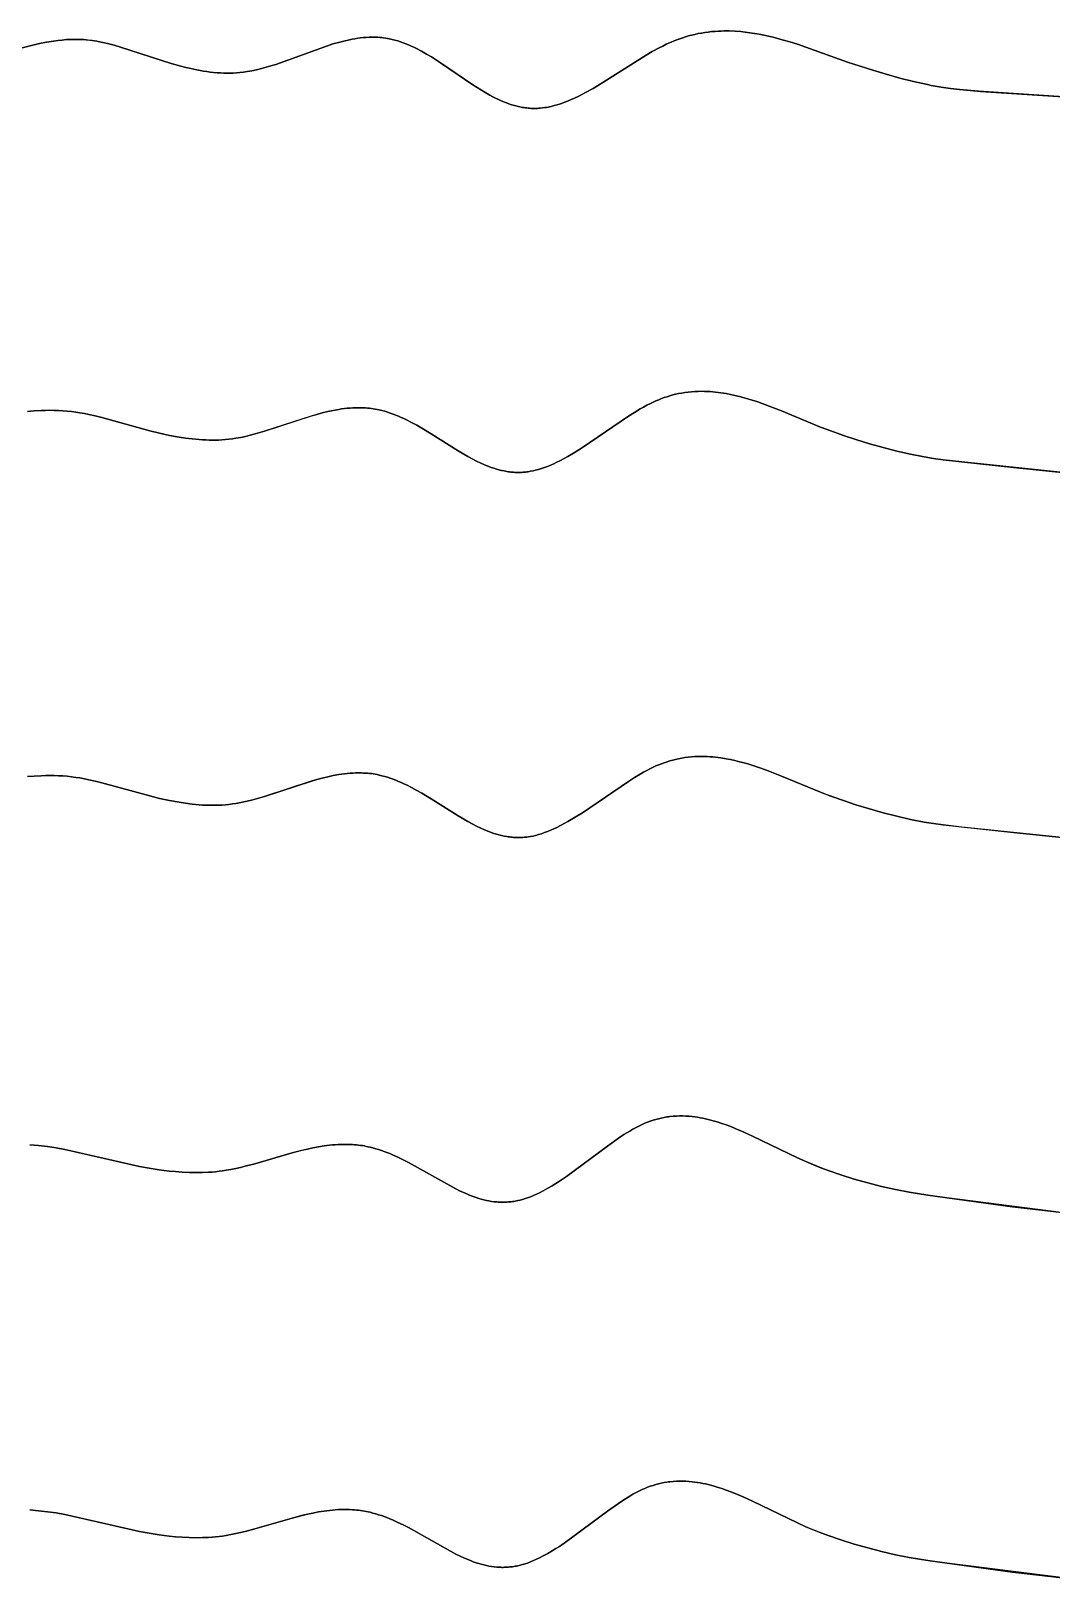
# Model space of a CAD drawing. Header units: feet. Extents: x 0 to 1.5, y 93.18 to 96.08.
# Drawn here: x 0.375 to 0.5625, y 95.392 to 95.6765 of the extents above; entities that cross this region are included whole.
import ezdxf

# ---------------------------------------------------------------- set-up
doc = ezdxf.new("R2010")
doc.units = ezdxf.units.FT
doc.header["$MEASUREMENT"] = 0
doc.layers.add('Default', color=7, linetype='Continuous', true_color=0x000000)

msp = doc.modelspace()

# ---------------------------------------------------------------- linework, layer by layer
at = {"layer": 'Default'}
for points in [[(0.36732, 95.6719), (0.37534, 95.67391), (0.3766, 95.67419), (0.37788, 95.67444), (0.37916, 95.67466), (0.37995, 95.67477), (0.38075, 95.67485), (0.38155, 95.67492), (0.38234, 95.67496), (0.38314, 95.67497), (0.38393, 95.67496), (0.38433, 95.67494), (0.38473, 95.67492), (0.38513, 95.67489), (0.38584, 95.67481), (0.38626, 95.67476), (0.38708, 95.67463), (0.3879, 95.67447), (0.3885, 95.67434), (0.38909, 95.6742), (0.39028, 95.6739), (0.39145, 95.67356), (0.40079, 95.67055), (0.40257, 95.67005), (0.40347, 95.66982), (0.40437, 95.66961), (0.40551, 95.66937), (0.40674, 95.66915), (0.40735, 95.66906), (0.40797, 95.66897), (0.40858, 95.6689), (0.4092, 95.66885), (0.40982, 95.6688), (0.41044, 95.66878), (0.41088, 95.66877), (0.41152, 95.66876), (0.41215, 95.66878), (0.41279, 95.66881), (0.41342, 95.66887), (0.41407, 95.66894), (0.41472, 95.66904), (0.41516, 95.66911), (0.4156, 95.6692), (0.41648, 95.66938), (0.41736, 95.6696), (0.41824, 95.66984), (0.41911, 95.6701), (0.41998, 95.67038), (0.42952, 95.67381), (0.43051, 95.67412), (0.43151, 95.67441), (0.43251, 95.67467), (0.43353, 95.6749), (0.43404, 95.675), (0.43455, 95.67509), (0.43506, 95.67517), (0.43558, 95.67524), (0.43609, 95.67529), (0.43661, 95.67533), (0.43715, 95.67536), (0.4377, 95.67538), (0.43807, 95.67537), (0.43842, 95.67536), (0.43877, 95.67535), (0.43913, 95.67532), (0.43948, 95.67529), (0.43983, 95.67525), (0.44018, 95.6752), (0.44052, 95.67515), (0.44087, 95.67508), (0.44113, 95.67503), (0.44138, 95.67497), (0.4419, 95.67484), (0.44241, 95.67469), (0.44291, 95.67453), (0.44342, 95.67435), (0.44391, 95.67416), (0.4444, 95.67396), (0.44489, 95.67375), (0.44537, 95.67352), (0.44584, 95.67329), (0.44678, 95.6728), (0.44771, 95.67227), (0.44862, 95.67173), (0.4503, 95.67066), (0.45624, 95.66662), (0.45779, 95.66564), (0.45858, 95.66516), (0.45937, 95.66471), (0.45991, 95.66443), (0.46036, 95.66419), (0.46081, 95.66397), (0.46128, 95.66376), (0.46174, 95.66356), (0.46221, 95.66337), (0.46269, 95.66319), (0.46317, 95.66302), (0.46365, 95.66287), (0.46414, 95.66273), (0.46464, 95.66261), (0.46489, 95.66256), (0.46513, 95.66251), (0.46538, 95.66246), (0.46563, 95.66242), (0.46589, 95.66239), (0.46614, 95.66236), (0.46639, 95.66233), (0.46664, 95.66231), (0.4669, 95.66229), (0.46715, 95.66228), (0.46741, 95.66228), (0.46766, 95.66228), (0.46789, 95.66228), (0.46812, 95.66229), (0.46834, 95.6623), (0.46857, 95.66232), (0.46902, 95.66237), (0.46947, 95.66243), (0.46976, 95.66247), (0.47005, 95.66253), (0.47033, 95.66258), (0.47062, 95.66265), (0.47118, 95.66279), (0.47174, 95.66295), (0.47212, 95.66306), (0.47249, 95.66319), (0.47292, 95.66334), (0.47334, 95.6635), (0.47419, 95.66385), (0.47489, 95.66416), (0.47558, 95.66449), (0.47628, 95.66484), (0.47696, 95.6652), (0.47832, 95.66595), (0.47964, 95.66674), (0.48809, 95.67208), (0.48918, 95.67272), (0.49046, 95.67342), (0.49112, 95.67375), (0.49177, 95.67407), (0.49217, 95.67425), (0.49269, 95.67448), (0.49321, 95.67469), (0.49374, 95.6749), (0.49427, 95.67509), (0.4948, 95.67527), (0.49534, 95.67544), (0.49588, 95.6756), (0.49643, 95.67574), (0.49704, 95.67589), (0.49765, 95.67602), (0.49827, 95.67613), (0.49888, 95.67623), (0.4995, 95.67632), (0.50012, 95.67639), (0.50075, 95.67644), (0.50137, 95.67648), (0.50189, 95.6765), (0.5024, 95.67651), (0.50291, 95.67652), (0.50342, 95.67651), (0.50445, 95.67646), (0.50547, 95.67639), (0.50625, 95.67631), (0.50711, 95.6762), (0.50798, 95.67606), (0.50884, 95.67591), (0.50969, 95.67574), (0.51055, 95.67556), (0.5114, 95.67536), (0.51309, 95.67491), (0.51449, 95.6745), (0.51588, 95.67406), (0.52509, 95.67079), (0.52973, 95.66929), (0.53222, 95.66855), (0.53472, 95.66785), (0.53724, 95.66722), (0.53978, 95.66666), (0.54048, 95.66652), (0.54228, 95.66621), (0.54399, 95.66596), (0.5457, 95.66575), (0.54955, 95.66539), (0.56758, 95.66422)], [(0.56758, 95.66422), (0.54914, 95.66543), (0.5457, 95.66575), (0.54399, 95.66596), (0.54228, 95.66621), (0.54048, 95.66652), (0.53978, 95.66666), (0.53724, 95.66722), (0.53472, 95.66785), (0.53222, 95.66855), (0.52973, 95.66929), (0.52509, 95.67079), (0.51588, 95.67406), (0.51449, 95.6745), (0.51309, 95.67491), (0.5114, 95.67536), (0.51055, 95.67556), (0.50969, 95.67574), (0.50884, 95.67591), (0.50798, 95.67606), (0.50711, 95.6762), (0.50625, 95.67631), (0.50547, 95.67639), (0.50445, 95.67646), (0.50342, 95.67651), (0.50291, 95.67652), (0.5024, 95.67651), (0.50189, 95.6765), (0.50137, 95.67648), (0.50075, 95.67644), (0.50012, 95.67639), (0.4995, 95.67632), (0.49888, 95.67623), (0.49827, 95.67613), (0.49765, 95.67602), (0.49704, 95.67589), (0.49643, 95.67574), (0.49588, 95.6756), (0.49534, 95.67544), (0.4948, 95.67527), (0.49427, 95.67509), (0.49374, 95.6749), (0.49321, 95.67469), (0.49269, 95.67448), (0.49217, 95.67425), (0.49177, 95.67407), (0.49112, 95.67375), (0.49046, 95.67342), (0.48918, 95.67272), (0.48809, 95.67208), (0.47964, 95.66674), (0.47832, 95.66595), (0.47696, 95.6652), (0.47628, 95.66484), (0.47558, 95.66449), (0.47489, 95.66416), (0.47419, 95.66385), (0.47334, 95.6635), (0.47292, 95.66334), (0.47249, 95.66319), (0.47212, 95.66306), (0.47174, 95.66295), (0.47118, 95.66279), (0.47062, 95.66265), (0.47033, 95.66258), (0.47005, 95.66253), (0.46976, 95.66247), (0.46947, 95.66243), (0.46902, 95.66237), (0.46857, 95.66232), (0.46834, 95.6623), (0.46812, 95.66229), (0.46789, 95.66228), (0.46766, 95.66228), (0.46741, 95.66228), (0.46715, 95.66228), (0.4669, 95.66229), (0.46664, 95.66231), (0.46639, 95.66233), (0.46614, 95.66236), (0.46589, 95.66239), (0.46563, 95.66242), (0.46538, 95.66246), (0.46513, 95.66251), (0.46489, 95.66256), (0.46464, 95.66261), (0.46414, 95.66273), (0.46365, 95.66287), (0.46317, 95.66302), (0.46269, 95.66319), (0.46221, 95.66337), (0.46174, 95.66356), (0.46128, 95.66376), (0.46081, 95.66397), (0.46036, 95.66419), (0.45991, 95.66443), (0.45937, 95.66471), (0.45858, 95.66516), (0.45779, 95.66564), (0.45624, 95.66662), (0.4503, 95.67066), (0.44862, 95.67173), (0.44771, 95.67227), (0.44678, 95.6728), (0.44584, 95.67329), (0.44537, 95.67352), (0.44489, 95.67375), (0.4444, 95.67396), (0.44391, 95.67416), (0.44342, 95.67435), (0.44291, 95.67453), (0.44241, 95.67469), (0.4419, 95.67484), (0.44138, 95.67497), (0.44113, 95.67503), (0.44087, 95.67508), (0.44052, 95.67515), (0.44018, 95.6752), (0.43983, 95.67525), (0.43948, 95.67529), (0.43913, 95.67532), (0.43877, 95.67535), (0.43842, 95.67536), (0.43807, 95.67537), (0.4377, 95.67538), (0.43715, 95.67536), (0.43661, 95.67533), (0.43609, 95.67529), (0.43558, 95.67524), (0.43506, 95.67517), (0.43455, 95.67509), (0.43404, 95.675), (0.43353, 95.6749), (0.43251, 95.67467), (0.43151, 95.67441), (0.43051, 95.67412), (0.42952, 95.67381), (0.41998, 95.67038), (0.41911, 95.6701), (0.41824, 95.66984), (0.41736, 95.6696), (0.41648, 95.66938), (0.4156, 95.6692), (0.41516, 95.66911), (0.41472, 95.66904), (0.41407, 95.66894), (0.41342, 95.66887), (0.41279, 95.66881), (0.41215, 95.66878), (0.41152, 95.66876), (0.41088, 95.66877), (0.41044, 95.66878), (0.40982, 95.6688), (0.4092, 95.66885), (0.40858, 95.6689), (0.40797, 95.66897), (0.40735, 95.66906), (0.40674, 95.66915), (0.40551, 95.66937), (0.40437, 95.66961), (0.40347, 95.66982), (0.40257, 95.67005), (0.40079, 95.67055), (0.39145, 95.67356), (0.39028, 95.6739), (0.38909, 95.6742), (0.3885, 95.67434), (0.3879, 95.67447), (0.38708, 95.67463), (0.38626, 95.67476), (0.38554, 95.67485), (0.38513, 95.67489), (0.38473, 95.67492), (0.38433, 95.67494), (0.38393, 95.67496), (0.38314, 95.67497), (0.38234, 95.67496), (0.38155, 95.67492), (0.38075, 95.67485), (0.37995, 95.67477), (0.37916, 95.67466), (0.37788, 95.67444), (0.3766, 95.67419), (0.37534, 95.67391), (0.36732, 95.6719)], [(0.37435, 95.60659), (0.37561, 95.60669), (0.37687, 95.60676), (0.37768, 95.60678), (0.37848, 95.60679), (0.37928, 95.60678), (0.38008, 95.60675), (0.38087, 95.6067), (0.38167, 95.60664), (0.38247, 95.60655), (0.38327, 95.60645), (0.384, 95.60633), (0.38482, 95.60618), (0.38564, 95.60601), (0.38683, 95.60575), (0.38802, 95.60545), (0.39685, 95.60302), (0.39864, 95.60259), (0.40044, 95.60219), (0.40225, 95.60186), (0.40341, 95.60168), (0.40464, 95.60153), (0.40589, 95.60141), (0.40651, 95.60137), (0.40713, 95.60134), (0.40775, 95.60132), (0.40838, 95.60131), (0.40882, 95.60131), (0.40946, 95.60133), (0.4101, 95.60136), (0.41074, 95.60141), (0.41138, 95.60147), (0.41203, 95.60156), (0.41268, 95.60166), (0.41356, 95.60182), (0.41444, 95.602), (0.41532, 95.60221), (0.41619, 95.60244), (0.41793, 95.60295), (0.42656, 95.60577), (0.42755, 95.60605), (0.42855, 95.60632), (0.42956, 95.60656), (0.43057, 95.60678), (0.43159, 95.60696), (0.4321, 95.60704), (0.43262, 95.60711), (0.43313, 95.60716), (0.43365, 95.60721), (0.43416, 95.60724), (0.43468, 95.60726), (0.43523, 95.60727), (0.43578, 95.60726), (0.43615, 95.60725), (0.43651, 95.60723), (0.43687, 95.6072), (0.43722, 95.60716), (0.43758, 95.60712), (0.43793, 95.60707), (0.43828, 95.60701), (0.43863, 95.60695), (0.43898, 95.60688), (0.4395, 95.60675), (0.44002, 95.60661), (0.44054, 95.60646), (0.44105, 95.60629), (0.44155, 95.60611), (0.44205, 95.60592), (0.44255, 95.60572), (0.44304, 95.6055), (0.44352, 95.60528), (0.44401, 95.60505), (0.44496, 95.60456), (0.44591, 95.60405), (0.44684, 95.60352), (0.44855, 95.60249), (0.45354, 95.59935), (0.45531, 95.59831), (0.4561, 95.59788), (0.45689, 95.59747), (0.45769, 95.59708), (0.45823, 95.59684), (0.45868, 95.59665), (0.45914, 95.59647), (0.45961, 95.5963), (0.46008, 95.59614), (0.46055, 95.59599), (0.46103, 95.59586), (0.46151, 95.59574), (0.46199, 95.59564), (0.46248, 95.59555), (0.46273, 95.59551), (0.46297, 95.59548), (0.46322, 95.59545), (0.46346, 95.59543), (0.46371, 95.59541), (0.46396, 95.59539), (0.4642, 95.59538), (0.46445, 95.59538), (0.4647, 95.59538), (0.46494, 95.59538), (0.46519, 95.59539), (0.46544, 95.5954), (0.46569, 95.59542), (0.46594, 95.59545), (0.46616, 95.59547), (0.46639, 95.59551), (0.46683, 95.59558), (0.46728, 95.59567), (0.46772, 95.59577), (0.46801, 95.59584), (0.46829, 95.59592), (0.46885, 95.59609), (0.46941, 95.59628), (0.46995, 95.59649), (0.47068, 95.59679), (0.47111, 95.59697), (0.47152, 95.59717), (0.47235, 95.59758), (0.47303, 95.59794), (0.47371, 95.59831), (0.47505, 95.59911), (0.47637, 95.59994), (0.48484, 95.60571), (0.48591, 95.60639), (0.48698, 95.60704), (0.48759, 95.60739), (0.48822, 95.60773), (0.48885, 95.60805), (0.48949, 95.60836), (0.48988, 95.60853), (0.49038, 95.60874), (0.49089, 95.60894), (0.4914, 95.60913), (0.49191, 95.6093), (0.49243, 95.60946), (0.49296, 95.60961), (0.49348, 95.60974), (0.49402, 95.60986), (0.49461, 95.60997), (0.49521, 95.61007), (0.49581, 95.61015), (0.49641, 95.61021), (0.49701, 95.61025), (0.49761, 95.61028), (0.49821, 95.61029), (0.49882, 95.61028), (0.49932, 95.61027), (0.49982, 95.61024), (0.50032, 95.6102), (0.50082, 95.61015), (0.50132, 95.61009), (0.50181, 95.61002), (0.5028, 95.60986), (0.50356, 95.60972), (0.5044, 95.60953), (0.50525, 95.60933), (0.50609, 95.6091), (0.50693, 95.60886), (0.50859, 95.60833), (0.51022, 95.60775), (0.51295, 95.60669), (0.52015, 95.60371), (0.52203, 95.60299), (0.52433, 95.60217), (0.52664, 95.60141), (0.52913, 95.60064), (0.53163, 95.59993), (0.53415, 95.59929), (0.53669, 95.59871), (0.5392, 95.59823), (0.54092, 95.59795), (0.54265, 95.59771), (0.55561, 95.59628), (0.57342, 95.59446)], [(0.57342, 95.59446), (0.54611, 95.5973), (0.54265, 95.59771), (0.54092, 95.59795), (0.5392, 95.59823), (0.53669, 95.59871), (0.53415, 95.59929), (0.53163, 95.59993), (0.52913, 95.60064), (0.52664, 95.60141), (0.52433, 95.60217), (0.52133, 95.60325), (0.52015, 95.60371), (0.51295, 95.60669), (0.51022, 95.60775), (0.50859, 95.60833), (0.50693, 95.60886), (0.50609, 95.6091), (0.50525, 95.60933), (0.5044, 95.60953), (0.50356, 95.60972), (0.5028, 95.60986), (0.50181, 95.61002), (0.50132, 95.61009), (0.50082, 95.61015), (0.50032, 95.6102), (0.49982, 95.61024), (0.49932, 95.61027), (0.49882, 95.61028), (0.49821, 95.61029), (0.49761, 95.61028), (0.49701, 95.61025), (0.49641, 95.61021), (0.49581, 95.61015), (0.49521, 95.61007), (0.49461, 95.60997), (0.49402, 95.60986), (0.49348, 95.60974), (0.49296, 95.60961), (0.49243, 95.60946), (0.49191, 95.6093), (0.4914, 95.60913), (0.49089, 95.60894), (0.49038, 95.60874), (0.48988, 95.60853), (0.48949, 95.60836), (0.48885, 95.60805), (0.48822, 95.60773), (0.48759, 95.60739), (0.48698, 95.60704), (0.48591, 95.60639), (0.48484, 95.60571), (0.47637, 95.59994), (0.47505, 95.59911), (0.47371, 95.59831), (0.47303, 95.59794), (0.47235, 95.59758), (0.47152, 95.59717), (0.47111, 95.59697), (0.47068, 95.59679), (0.46995, 95.59649), (0.46941, 95.59628), (0.46885, 95.59609), (0.46829, 95.59592), (0.46801, 95.59584), (0.46772, 95.59577), (0.46728, 95.59567), (0.46683, 95.59558), (0.46639, 95.59551), (0.46616, 95.59547), (0.46594, 95.59545), (0.46569, 95.59542), (0.46544, 95.5954), (0.46519, 95.59539), (0.46494, 95.59538), (0.4647, 95.59538), (0.46445, 95.59538), (0.4642, 95.59538), (0.46396, 95.59539), (0.46371, 95.59541), (0.46346, 95.59543), (0.46322, 95.59545), (0.46297, 95.59548), (0.46273, 95.59551), (0.46248, 95.59555), (0.46199, 95.59564), (0.46151, 95.59574), (0.46103, 95.59586), (0.46055, 95.59599), (0.46008, 95.59614), (0.45961, 95.5963), (0.45914, 95.59647), (0.45868, 95.59665), (0.45823, 95.59684), (0.45769, 95.59708), (0.45689, 95.59747), (0.4561, 95.59788), (0.45531, 95.59831), (0.45354, 95.59935), (0.44855, 95.60249), (0.44684, 95.60352), (0.44591, 95.60405), (0.44496, 95.60456), (0.44401, 95.60505), (0.44352, 95.60528), (0.44304, 95.6055), (0.44255, 95.60572), (0.44205, 95.60592), (0.44155, 95.60611), (0.44105, 95.60629), (0.44054, 95.60646), (0.44002, 95.60661), (0.4395, 95.60675), (0.43898, 95.60688), (0.43863, 95.60695), (0.43828, 95.60701), (0.43793, 95.60707), (0.43758, 95.60712), (0.43722, 95.60716), (0.43687, 95.6072), (0.43651, 95.60723), (0.43615, 95.60725), (0.43578, 95.60726), (0.43523, 95.60727), (0.43468, 95.60726), (0.43416, 95.60724), (0.43365, 95.60721), (0.43313, 95.60716), (0.43262, 95.60711), (0.4321, 95.60704), (0.43159, 95.60696), (0.43057, 95.60678), (0.42956, 95.60656), (0.42855, 95.60632), (0.42755, 95.60605), (0.42648, 95.60574), (0.41793, 95.60295), (0.41619, 95.60244), (0.41532, 95.60221), (0.41444, 95.602), (0.41356, 95.60182), (0.41268, 95.60166), (0.41203, 95.60156), (0.41138, 95.60147), (0.41074, 95.60141), (0.4101, 95.60136), (0.40946, 95.60133), (0.40882, 95.60131), (0.40838, 95.60131), (0.40775, 95.60132), (0.40713, 95.60134), (0.40651, 95.60137), (0.40589, 95.60141), (0.40464, 95.60153), (0.40341, 95.60168), (0.40225, 95.60186), (0.40044, 95.60219), (0.39864, 95.60259), (0.39685, 95.60302), (0.38802, 95.60545), (0.38683, 95.60575), (0.38564, 95.60601), (0.38482, 95.60618), (0.384, 95.60633), (0.38327, 95.60645), (0.38247, 95.60655), (0.38167, 95.60664), (0.38087, 95.6067), (0.38008, 95.60675), (0.37928, 95.60678), (0.37848, 95.60679), (0.37768, 95.60678), (0.37687, 95.60676), (0.37561, 95.60669), (0.37435, 95.60659)], [(0.37435, 95.53948), (0.37561, 95.53958), (0.37687, 95.53964), (0.37768, 95.53967), (0.37848, 95.53967), (0.37928, 95.53966), (0.38008, 95.53964), (0.38087, 95.53959), (0.38167, 95.53953), (0.38247, 95.53944), (0.38327, 95.53933), (0.384, 95.53922), (0.38482, 95.53907), (0.38564, 95.5389), (0.38683, 95.53863), (0.38802, 95.53834), (0.39685, 95.53591), (0.39864, 95.53547), (0.40044, 95.53508), (0.40225, 95.53475), (0.40341, 95.53457), (0.40464, 95.53441), (0.40589, 95.5343), (0.40651, 95.53425), (0.40713, 95.53422), (0.40775, 95.53421), (0.40838, 95.5342), (0.40882, 95.5342), (0.40946, 95.53422), (0.4101, 95.53425), (0.41074, 95.5343), (0.41138, 95.53436), (0.41203, 95.53444), (0.41268, 95.53454), (0.41356, 95.5347), (0.41444, 95.53489), (0.41532, 95.5351), (0.41619, 95.53533), (0.41793, 95.53583), (0.42656, 95.53866), (0.42755, 95.53894), (0.42855, 95.53921), (0.42956, 95.53945), (0.43057, 95.53967), (0.43159, 95.53985), (0.4321, 95.53993), (0.43262, 95.53999), (0.43313, 95.54005), (0.43365, 95.5401), (0.43416, 95.54013), (0.43468, 95.54015), (0.43523, 95.54016), (0.43578, 95.54015), (0.43615, 95.54013), (0.43651, 95.54011), (0.43687, 95.54009), (0.43722, 95.54005), (0.43758, 95.54001), (0.43793, 95.53996), (0.43828, 95.5399), (0.43863, 95.53984), (0.43898, 95.53976), (0.4395, 95.53964), (0.44002, 95.5395), (0.44054, 95.53935), (0.44105, 95.53918), (0.44155, 95.539), (0.44205, 95.53881), (0.44255, 95.5386), (0.44304, 95.53839), (0.44352, 95.53817), (0.44401, 95.53794), (0.44496, 95.53745), (0.44591, 95.53694), (0.44684, 95.53641), (0.44855, 95.53538), (0.45354, 95.53224), (0.45531, 95.5312), (0.4561, 95.53077), (0.45689, 95.53035), (0.45769, 95.52997), (0.45823, 95.52973), (0.45868, 95.52954), (0.45914, 95.52936), (0.45961, 95.52918), (0.46008, 95.52903), (0.46055, 95.52888), (0.46103, 95.52875), (0.46151, 95.52863), (0.46199, 95.52853), (0.46248, 95.52844), (0.46273, 95.5284), (0.46297, 95.52837), (0.46322, 95.52834), (0.46346, 95.52831), (0.46371, 95.5283), (0.46396, 95.52828), (0.4642, 95.52827), (0.46445, 95.52826), (0.4647, 95.52826), (0.46494, 95.52827), (0.46519, 95.52828), (0.46544, 95.52829), (0.46569, 95.52831), (0.46594, 95.52834), (0.46616, 95.52836), (0.46639, 95.52839), (0.46683, 95.52847), (0.46728, 95.52855), (0.46772, 95.52866), (0.46801, 95.52873), (0.46829, 95.52881), (0.46885, 95.52898), (0.46941, 95.52917), (0.46995, 95.52937), (0.47068, 95.52967), (0.47111, 95.52986), (0.47152, 95.53006), (0.47235, 95.53046), (0.47303, 95.53082), (0.47371, 95.5312), (0.47505, 95.53199), (0.47637, 95.53283), (0.48484, 95.5386), (0.48591, 95.53928), (0.48698, 95.53992), (0.48759, 95.54027), (0.48822, 95.54061), (0.48885, 95.54094), (0.48949, 95.54124), (0.48988, 95.54142), (0.49038, 95.54163), (0.49089, 95.54183), (0.4914, 95.54201), (0.49191, 95.54219), (0.49243, 95.54235), (0.49296, 95.54249), (0.49348, 95.54263), (0.49402, 95.54274), (0.49461, 95.54286), (0.49521, 95.54296), (0.49581, 95.54303), (0.49641, 95.5431), (0.49701, 95.54314), (0.49761, 95.54317), (0.49821, 95.54318), (0.49882, 95.54317), (0.49932, 95.54315), (0.49982, 95.54313), (0.50032, 95.54309), (0.50082, 95.54304), (0.50132, 95.54298), (0.50181, 95.54291), (0.5028, 95.54275), (0.50356, 95.5426), (0.5044, 95.54242), (0.50525, 95.54221), (0.50609, 95.54199), (0.50693, 95.54175), (0.50859, 95.54122), (0.51022, 95.54064), (0.51295, 95.53958), (0.52015, 95.53659), (0.52203, 95.53587), (0.52433, 95.53506), (0.52664, 95.5343), (0.52913, 95.53353), (0.53163, 95.53282), (0.53415, 95.53217), (0.53669, 95.5316), (0.5392, 95.53112), (0.54092, 95.53084), (0.54265, 95.5306), (0.55561, 95.52917), (0.57342, 95.52735)], [(0.57342, 95.52735), (0.54611, 95.53019), (0.54265, 95.5306), (0.54092, 95.53084), (0.5392, 95.53112), (0.53669, 95.5316), (0.53415, 95.53217), (0.53163, 95.53282), (0.52913, 95.53353), (0.52664, 95.5343), (0.52433, 95.53506), (0.52133, 95.53614), (0.52015, 95.53659), (0.51295, 95.53958), (0.51022, 95.54064), (0.50859, 95.54122), (0.50693, 95.54175), (0.50609, 95.54199), (0.50525, 95.54221), (0.5044, 95.54242), (0.50356, 95.5426), (0.5028, 95.54275), (0.50181, 95.54291), (0.50132, 95.54298), (0.50082, 95.54304), (0.50032, 95.54309), (0.49982, 95.54313), (0.49932, 95.54315), (0.49882, 95.54317), (0.49821, 95.54318), (0.49761, 95.54317), (0.49701, 95.54314), (0.49641, 95.5431), (0.49581, 95.54303), (0.49521, 95.54296), (0.49461, 95.54286), (0.49402, 95.54274), (0.49348, 95.54263), (0.49296, 95.54249), (0.49243, 95.54235), (0.49191, 95.54219), (0.4914, 95.54201), (0.49089, 95.54183), (0.49038, 95.54163), (0.48988, 95.54142), (0.48949, 95.54124), (0.48885, 95.54094), (0.48822, 95.54061), (0.48759, 95.54027), (0.48698, 95.53992), (0.48591, 95.53928), (0.48484, 95.5386), (0.47637, 95.53283), (0.47505, 95.53199), (0.47371, 95.5312), (0.47303, 95.53082), (0.47235, 95.53046), (0.47152, 95.53006), (0.47111, 95.52986), (0.47068, 95.52967), (0.46995, 95.52937), (0.46941, 95.52917), (0.46885, 95.52898), (0.46829, 95.52881), (0.46801, 95.52873), (0.46772, 95.52866), (0.46728, 95.52855), (0.46683, 95.52847), (0.46639, 95.52839), (0.46616, 95.52836), (0.46594, 95.52834), (0.46569, 95.52831), (0.46544, 95.52829), (0.46519, 95.52828), (0.46494, 95.52827), (0.4647, 95.52826), (0.46445, 95.52826), (0.4642, 95.52827), (0.46396, 95.52828), (0.46371, 95.5283), (0.46346, 95.52831), (0.46322, 95.52834), (0.46297, 95.52837), (0.46273, 95.5284), (0.46248, 95.52844), (0.46199, 95.52853), (0.46151, 95.52863), (0.46103, 95.52875), (0.46055, 95.52888), (0.46008, 95.52903), (0.45961, 95.52918), (0.45914, 95.52936), (0.45868, 95.52954), (0.45823, 95.52973), (0.45769, 95.52997), (0.45689, 95.53035), (0.4561, 95.53077), (0.45531, 95.5312), (0.45354, 95.53224), (0.44855, 95.53538), (0.44684, 95.53641), (0.44591, 95.53694), (0.44496, 95.53745), (0.44401, 95.53794), (0.44352, 95.53817), (0.44304, 95.53839), (0.44255, 95.5386), (0.44205, 95.53881), (0.44155, 95.539), (0.44105, 95.53918), (0.44054, 95.53935), (0.44002, 95.5395), (0.4395, 95.53964), (0.43898, 95.53976), (0.43863, 95.53984), (0.43828, 95.5399), (0.43793, 95.53996), (0.43758, 95.54001), (0.43722, 95.54005), (0.43687, 95.54009), (0.43651, 95.54011), (0.43615, 95.54013), (0.43578, 95.54015), (0.43523, 95.54016), (0.43468, 95.54015), (0.43416, 95.54013), (0.43365, 95.5401), (0.43313, 95.54005), (0.43262, 95.53999), (0.4321, 95.53993), (0.43159, 95.53985), (0.43057, 95.53967), (0.42956, 95.53945), (0.42855, 95.53921), (0.42755, 95.53894), (0.42648, 95.53863), (0.41793, 95.53583), (0.41619, 95.53533), (0.41532, 95.5351), (0.41444, 95.53489), (0.41356, 95.5347), (0.41268, 95.53454), (0.41203, 95.53444), (0.41138, 95.53436), (0.41074, 95.5343), (0.4101, 95.53425), (0.40946, 95.53422), (0.40882, 95.5342), (0.40838, 95.5342), (0.40775, 95.53421), (0.40713, 95.53422), (0.40651, 95.53425), (0.40589, 95.5343), (0.40464, 95.53441), (0.40341, 95.53457), (0.40225, 95.53475), (0.40044, 95.53508), (0.39864, 95.53547), (0.39685, 95.53591), (0.38802, 95.53834), (0.38683, 95.53863), (0.38564, 95.5389), (0.38482, 95.53907), (0.384, 95.53922), (0.38327, 95.53933), (0.38247, 95.53944), (0.38167, 95.53953), (0.38087, 95.53959), (0.38008, 95.53964), (0.37928, 95.53966), (0.37848, 95.53967), (0.37768, 95.53967), (0.37687, 95.53964), (0.37561, 95.53958), (0.37435, 95.53948)], [(0.37479, 95.4718), (0.37641, 95.47166), (0.37802, 95.47147), (0.37962, 95.47124), (0.38153, 95.4709), (0.39493, 95.46783), (0.39674, 95.4675), (0.39856, 95.46721), (0.40038, 95.46698), (0.40155, 95.46687), (0.4028, 95.46677), (0.40405, 95.46671), (0.4053, 95.46669), (0.40656, 95.4667), (0.40764, 95.46675), (0.40829, 95.46679), (0.40893, 95.46685), (0.40957, 95.46692), (0.41023, 95.46701), (0.41088, 95.46711), (0.41176, 95.46726), (0.41263, 95.46744), (0.41351, 95.46764), (0.41439, 95.46785), (0.41612, 95.46831), (0.42301, 95.47031), (0.42482, 95.47078), (0.42582, 95.47102), (0.42683, 95.47123), (0.42785, 95.47143), (0.42887, 95.47159), (0.4299, 95.47172), (0.43041, 95.47177), (0.43093, 95.47182), (0.43144, 95.47185), (0.43196, 95.47187), (0.43248, 95.47188), (0.43299, 95.47188), (0.43355, 95.47187), (0.4341, 95.47184), (0.43448, 95.47181), (0.43484, 95.47178), (0.4352, 95.47174), (0.43556, 95.47169), (0.43592, 95.47164), (0.43628, 95.47158), (0.43664, 95.47151), (0.43699, 95.47144), (0.43734, 95.47136), (0.43786, 95.47123), (0.43838, 95.47108), (0.4389, 95.47092), (0.43941, 95.47075), (0.43992, 95.47057), (0.44043, 95.47038), (0.44094, 95.47017), (0.44144, 95.46996), (0.44243, 95.46951), (0.44341, 95.46904), (0.44437, 95.46854), (0.45312, 95.46369), (0.4539, 95.4633), (0.45469, 95.46294), (0.45549, 95.4626), (0.45589, 95.46244), (0.45629, 95.46229), (0.45683, 95.4621), (0.4573, 95.46195), (0.45777, 95.46181), (0.45824, 95.46169), (0.45872, 95.46158), (0.45919, 95.46148), (0.45967, 95.4614), (0.46014, 95.46134), (0.46062, 95.46129), (0.46086, 95.46127), (0.4611, 95.46126), (0.46134, 95.46125), (0.46158, 95.46125), (0.46182, 95.46124), (0.46206, 95.46125), (0.46231, 95.46126), (0.46255, 95.46127), (0.46279, 95.46129), (0.46303, 95.46131), (0.46328, 95.46134), (0.46352, 95.46137), (0.46376, 95.4614), (0.46401, 95.46144), (0.46425, 95.46149), (0.4645, 95.46154), (0.46494, 95.46165), (0.46538, 95.46177), (0.46582, 95.4619), (0.46626, 95.46205), (0.46681, 95.46225), (0.46737, 95.46248), (0.46791, 95.46272), (0.46845, 95.46298), (0.46917, 95.46334), (0.46999, 95.4638), (0.4708, 95.46427), (0.47146, 95.46468), (0.47212, 95.46511), (0.47342, 95.46599), (0.48095, 95.47157), (0.48297, 95.473), (0.484, 95.47368), (0.48505, 95.47433), (0.48564, 95.47467), (0.48625, 95.475), (0.48687, 95.47531), (0.48749, 95.47561), (0.48786, 95.47577), (0.48835, 95.47596), (0.48884, 95.47614), (0.48934, 95.47631), (0.48984, 95.47646), (0.49034, 95.47659), (0.49085, 95.47671), (0.49136, 95.47682), (0.49188, 95.47691), (0.49217, 95.47695), (0.49246, 95.47698), (0.49305, 95.47704), (0.49363, 95.47708), (0.49421, 95.4771), (0.49479, 95.4771), (0.49538, 95.47708), (0.49596, 95.47704), (0.49655, 95.47699), (0.49704, 95.47693), (0.49752, 95.47685), (0.49801, 95.47677), (0.4985, 95.47668), (0.49898, 95.47657), (0.49946, 95.47646), (0.50042, 95.47621), (0.50115, 95.47599), (0.50198, 95.47572), (0.5028, 95.47544), (0.50363, 95.47513), (0.50444, 95.47481), (0.50606, 95.47413), (0.50765, 95.47341), (0.51589, 95.46941), (0.5174, 95.46872), (0.51927, 95.46794), (0.5204, 95.4675), (0.52154, 95.46708), (0.52384, 95.46629), (0.52632, 95.46551), (0.52882, 95.4648), (0.53134, 95.46415), (0.53388, 95.46358), (0.5364, 95.46308), (0.53988, 95.46252), (0.5554, 95.46037), (0.56666, 95.4591)], [(0.56434, 95.45935), (0.54336, 95.46203), (0.53988, 95.46252), (0.5364, 95.46308), (0.53388, 95.46358), (0.53134, 95.46415), (0.52882, 95.4648), (0.52632, 95.46551), (0.52384, 95.46629), (0.52154, 95.46708), (0.5204, 95.4675), (0.51857, 95.46823), (0.5174, 95.46872), (0.51589, 95.46941), (0.50765, 95.47341), (0.50606, 95.47413), (0.50444, 95.47481), (0.50363, 95.47513), (0.5028, 95.47544), (0.50198, 95.47572), (0.50115, 95.47599), (0.50042, 95.47621), (0.49946, 95.47646), (0.49898, 95.47657), (0.4985, 95.47668), (0.49801, 95.47677), (0.49752, 95.47685), (0.49704, 95.47693), (0.49655, 95.47699), (0.49596, 95.47704), (0.49538, 95.47708), (0.49479, 95.4771), (0.49421, 95.4771), (0.49363, 95.47708), (0.49305, 95.47704), (0.49246, 95.47698), (0.49217, 95.47695), (0.49188, 95.47691), (0.49136, 95.47682), (0.49085, 95.47671), (0.49034, 95.47659), (0.48984, 95.47646), (0.48934, 95.47631), (0.48884, 95.47614), (0.48835, 95.47596), (0.48786, 95.47577), (0.48749, 95.47561), (0.48687, 95.47531), (0.48625, 95.475), (0.48564, 95.47467), (0.48505, 95.47433), (0.484, 95.47368), (0.48297, 95.473), (0.48095, 95.47157), (0.47342, 95.46599), (0.47212, 95.46511), (0.47146, 95.46468), (0.4708, 95.46427), (0.46999, 95.4638), (0.46917, 95.46334), (0.46845, 95.46298), (0.46791, 95.46272), (0.46737, 95.46248), (0.46681, 95.46225), (0.46626, 95.46205), (0.46582, 95.4619), (0.46538, 95.46177), (0.46494, 95.46165), (0.4645, 95.46154), (0.46425, 95.46149), (0.46401, 95.46144), (0.46376, 95.4614), (0.46352, 95.46137), (0.46328, 95.46134), (0.46303, 95.46131), (0.46279, 95.46129), (0.46255, 95.46127), (0.46231, 95.46126), (0.46206, 95.46125), (0.46182, 95.46124), (0.46158, 95.46125), (0.46134, 95.46125), (0.4611, 95.46126), (0.46086, 95.46127), (0.46062, 95.46129), (0.46014, 95.46134), (0.45967, 95.4614), (0.45919, 95.46148), (0.45872, 95.46158), (0.45824, 95.46169), (0.45777, 95.46181), (0.4573, 95.46195), (0.45683, 95.4621), (0.45629, 95.46229), (0.45589, 95.46244), (0.45549, 95.4626), (0.45469, 95.46294), (0.4539, 95.4633), (0.45312, 95.46369), (0.44437, 95.46854), (0.44341, 95.46904), (0.44243, 95.46951), (0.44144, 95.46996), (0.44094, 95.47017), (0.44043, 95.47038), (0.43992, 95.47057), (0.43941, 95.47075), (0.4389, 95.47092), (0.43838, 95.47108), (0.43786, 95.47123), (0.43734, 95.47136), (0.43699, 95.47144), (0.43664, 95.47151), (0.43628, 95.47158), (0.43592, 95.47164), (0.43556, 95.47169), (0.4352, 95.47174), (0.43484, 95.47178), (0.43448, 95.47181), (0.4341, 95.47184), (0.43355, 95.47187), (0.43299, 95.47188), (0.43248, 95.47188), (0.43196, 95.47187), (0.43144, 95.47185), (0.43093, 95.47182), (0.43041, 95.47177), (0.4299, 95.47172), (0.42887, 95.47159), (0.42785, 95.47143), (0.42683, 95.47123), (0.42582, 95.47102), (0.42473, 95.47076), (0.42301, 95.47031), (0.41612, 95.46831), (0.41439, 95.46785), (0.41351, 95.46764), (0.41263, 95.46744), (0.41176, 95.46726), (0.41088, 95.46711), (0.41023, 95.46701), (0.40957, 95.46692), (0.40893, 95.46685), (0.40829, 95.46679), (0.40764, 95.46675), (0.40656, 95.4667), (0.4053, 95.46669), (0.40405, 95.46671), (0.4028, 95.46677), (0.40155, 95.46687), (0.40038, 95.46698), (0.39856, 95.46721), (0.39674, 95.4675), (0.39493, 95.46783), (0.38122, 95.47096), (0.37962, 95.47124), (0.37802, 95.47147), (0.37641, 95.47166), (0.37479, 95.4718)], [(0.37479, 95.40469), (0.37641, 95.40454), (0.37802, 95.40436), (0.37962, 95.40413), (0.38153, 95.40379), (0.39493, 95.40072), (0.39674, 95.40039), (0.39856, 95.4001), (0.40038, 95.39987), (0.40155, 95.39975), (0.4028, 95.39966), (0.40405, 95.3996), (0.4053, 95.39957), (0.40656, 95.39959), (0.40764, 95.39963), (0.40829, 95.39968), (0.40893, 95.39974), (0.40957, 95.39981), (0.41023, 95.39989), (0.41088, 95.39999), (0.41176, 95.40015), (0.41263, 95.40033), (0.41351, 95.40052), (0.41439, 95.40074), (0.41612, 95.4012), (0.42301, 95.40319), (0.42482, 95.40367), (0.42582, 95.4039), (0.42683, 95.40412), (0.42785, 95.40431), (0.42887, 95.40448), (0.4299, 95.40461), (0.43041, 95.40466), (0.43093, 95.4047), (0.43144, 95.40474), (0.43196, 95.40476), (0.43248, 95.40477), (0.43299, 95.40477), (0.43355, 95.40475), (0.4341, 95.40472), (0.43448, 95.4047), (0.43484, 95.40466), (0.4352, 95.40462), (0.43556, 95.40458), (0.43592, 95.40452), (0.43628, 95.40446), (0.43664, 95.4044), (0.43699, 95.40432), (0.43734, 95.40425), (0.43786, 95.40411), (0.43838, 95.40397), (0.4389, 95.40381), (0.43941, 95.40364), (0.43992, 95.40346), (0.44043, 95.40327), (0.44094, 95.40306), (0.44144, 95.40285), (0.44243, 95.4024), (0.44341, 95.40193), (0.44437, 95.40143), (0.45312, 95.39657), (0.4539, 95.39619), (0.45469, 95.39583), (0.45549, 95.39549), (0.45589, 95.39533), (0.45629, 95.39517), (0.45683, 95.39499), (0.4573, 95.39483), (0.45777, 95.3947), (0.45824, 95.39457), (0.45872, 95.39446), (0.45919, 95.39437), (0.45967, 95.39429), (0.46014, 95.39423), (0.46062, 95.39418), (0.46086, 95.39416), (0.4611, 95.39415), (0.46134, 95.39414), (0.46158, 95.39413), (0.46182, 95.39413), (0.46206, 95.39414), (0.46231, 95.39414), (0.46255, 95.39416), (0.46279, 95.39417), (0.46303, 95.3942), (0.46328, 95.39422), (0.46352, 95.39425), (0.46376, 95.39429), (0.46401, 95.39433), (0.46425, 95.39438), (0.4645, 95.39443), (0.46494, 95.39453), (0.46538, 95.39465), (0.46582, 95.39479), (0.46626, 95.39493), (0.46681, 95.39514), (0.46737, 95.39537), (0.46791, 95.39561), (0.46845, 95.39586), (0.46917, 95.39623), (0.46999, 95.39668), (0.4708, 95.39716), (0.47146, 95.39757), (0.47212, 95.39799), (0.47342, 95.39888), (0.48095, 95.40446), (0.48297, 95.40589), (0.484, 95.40657), (0.48505, 95.40721), (0.48564, 95.40756), (0.48625, 95.40789), (0.48687, 95.4082), (0.48749, 95.40849), (0.48786, 95.40865), (0.48835, 95.40885), (0.48884, 95.40903), (0.48934, 95.4092), (0.48984, 95.40935), (0.49034, 95.40948), (0.49085, 95.4096), (0.49136, 95.40971), (0.49188, 95.40979), (0.49217, 95.40983), (0.49246, 95.40987), (0.49305, 95.40993), (0.49363, 95.40997), (0.49421, 95.40999), (0.49479, 95.40999), (0.49538, 95.40997), (0.49596, 95.40993), (0.49655, 95.40987), (0.49704, 95.40981), (0.49752, 95.40974), (0.49801, 95.40966), (0.4985, 95.40956), (0.49898, 95.40946), (0.49946, 95.40935), (0.50042, 95.4091), (0.50115, 95.40888), (0.50198, 95.40861), (0.5028, 95.40832), (0.50363, 95.40802), (0.50444, 95.4077), (0.50606, 95.40701), (0.50765, 95.40629), (0.51589, 95.40229), (0.5174, 95.40161), (0.51927, 95.40083), (0.5204, 95.40039), (0.52154, 95.39997), (0.52384, 95.39918), (0.52632, 95.3984), (0.52882, 95.39769), (0.53134, 95.39704), (0.53388, 95.39646), (0.5364, 95.39597), (0.53988, 95.3954), (0.5554, 95.39326), (0.56666, 95.39198)], [(0.56434, 95.39224), (0.54336, 95.39492), (0.53988, 95.3954), (0.5364, 95.39597), (0.53388, 95.39646), (0.53134, 95.39704), (0.52882, 95.39769), (0.52632, 95.3984), (0.52384, 95.39918), (0.52154, 95.39997), (0.5204, 95.40039), (0.51857, 95.40111), (0.5174, 95.40161), (0.51589, 95.40229), (0.50765, 95.40629), (0.50606, 95.40701), (0.50444, 95.4077), (0.50363, 95.40802), (0.5028, 95.40832), (0.50198, 95.40861), (0.50115, 95.40888), (0.50042, 95.4091), (0.49946, 95.40935), (0.49898, 95.40946), (0.4985, 95.40956), (0.49801, 95.40966), (0.49752, 95.40974), (0.49704, 95.40981), (0.49655, 95.40987), (0.49596, 95.40993), (0.49538, 95.40997), (0.49479, 95.40999), (0.49421, 95.40999), (0.49363, 95.40997), (0.49305, 95.40993), (0.49246, 95.40987), (0.49217, 95.40983), (0.49188, 95.40979), (0.49136, 95.40971), (0.49085, 95.4096), (0.49034, 95.40948), (0.48984, 95.40935), (0.48934, 95.4092), (0.48884, 95.40903), (0.48835, 95.40885), (0.48786, 95.40865), (0.48749, 95.40849), (0.48687, 95.4082), (0.48625, 95.40789), (0.48564, 95.40756), (0.48505, 95.40721), (0.484, 95.40657), (0.48297, 95.40589), (0.48095, 95.40446), (0.47342, 95.39888), (0.47212, 95.39799), (0.47146, 95.39757), (0.4708, 95.39716), (0.46999, 95.39668), (0.46917, 95.39623), (0.46845, 95.39586), (0.46791, 95.39561), (0.46737, 95.39537), (0.46681, 95.39514), (0.46626, 95.39493), (0.46582, 95.39479), (0.46538, 95.39465), (0.46494, 95.39453), (0.4645, 95.39443), (0.46425, 95.39438), (0.46401, 95.39433), (0.46376, 95.39429), (0.46352, 95.39425), (0.46328, 95.39422), (0.46303, 95.3942), (0.46279, 95.39417), (0.46255, 95.39416), (0.46231, 95.39414), (0.46206, 95.39414), (0.46182, 95.39413), (0.46158, 95.39413), (0.46134, 95.39414), (0.4611, 95.39415), (0.46086, 95.39416), (0.46062, 95.39418), (0.46014, 95.39423), (0.45967, 95.39429), (0.45919, 95.39437), (0.45872, 95.39446), (0.45824, 95.39457), (0.45777, 95.3947), (0.4573, 95.39483), (0.45683, 95.39499), (0.45629, 95.39517), (0.45589, 95.39533), (0.45549, 95.39549), (0.45469, 95.39583), (0.4539, 95.39619), (0.45312, 95.39657), (0.44437, 95.40143), (0.44341, 95.40193), (0.44243, 95.4024), (0.44144, 95.40285), (0.44094, 95.40306), (0.44043, 95.40327), (0.43992, 95.40346), (0.43941, 95.40364), (0.4389, 95.40381), (0.43838, 95.40397), (0.43786, 95.40411), (0.43734, 95.40425), (0.43699, 95.40432), (0.43664, 95.4044), (0.43628, 95.40446), (0.43592, 95.40452), (0.43556, 95.40458), (0.4352, 95.40462), (0.43484, 95.40466), (0.43448, 95.4047), (0.4341, 95.40472), (0.43355, 95.40475), (0.43299, 95.40477), (0.43248, 95.40477), (0.43196, 95.40476), (0.43144, 95.40474), (0.43093, 95.4047), (0.43041, 95.40466), (0.4299, 95.40461), (0.42887, 95.40448), (0.42785, 95.40431), (0.42683, 95.40412), (0.42582, 95.4039), (0.42473, 95.40365), (0.42301, 95.40319), (0.41612, 95.4012), (0.41439, 95.40074), (0.41351, 95.40052), (0.41263, 95.40033), (0.41176, 95.40015), (0.41088, 95.39999), (0.41023, 95.39989), (0.40957, 95.39981), (0.40893, 95.39974), (0.40829, 95.39968), (0.40764, 95.39963), (0.40656, 95.39959), (0.4053, 95.39957), (0.40405, 95.3996), (0.4028, 95.39966), (0.40155, 95.39975), (0.40038, 95.39987), (0.39856, 95.4001), (0.39674, 95.40039), (0.39493, 95.40072), (0.38122, 95.40385), (0.37962, 95.40413), (0.37802, 95.40436), (0.37641, 95.40454), (0.37479, 95.40469)]]:
    msp.add_lwpolyline(points, dxfattribs=at)

doc.saveas('drawing.dxf')
